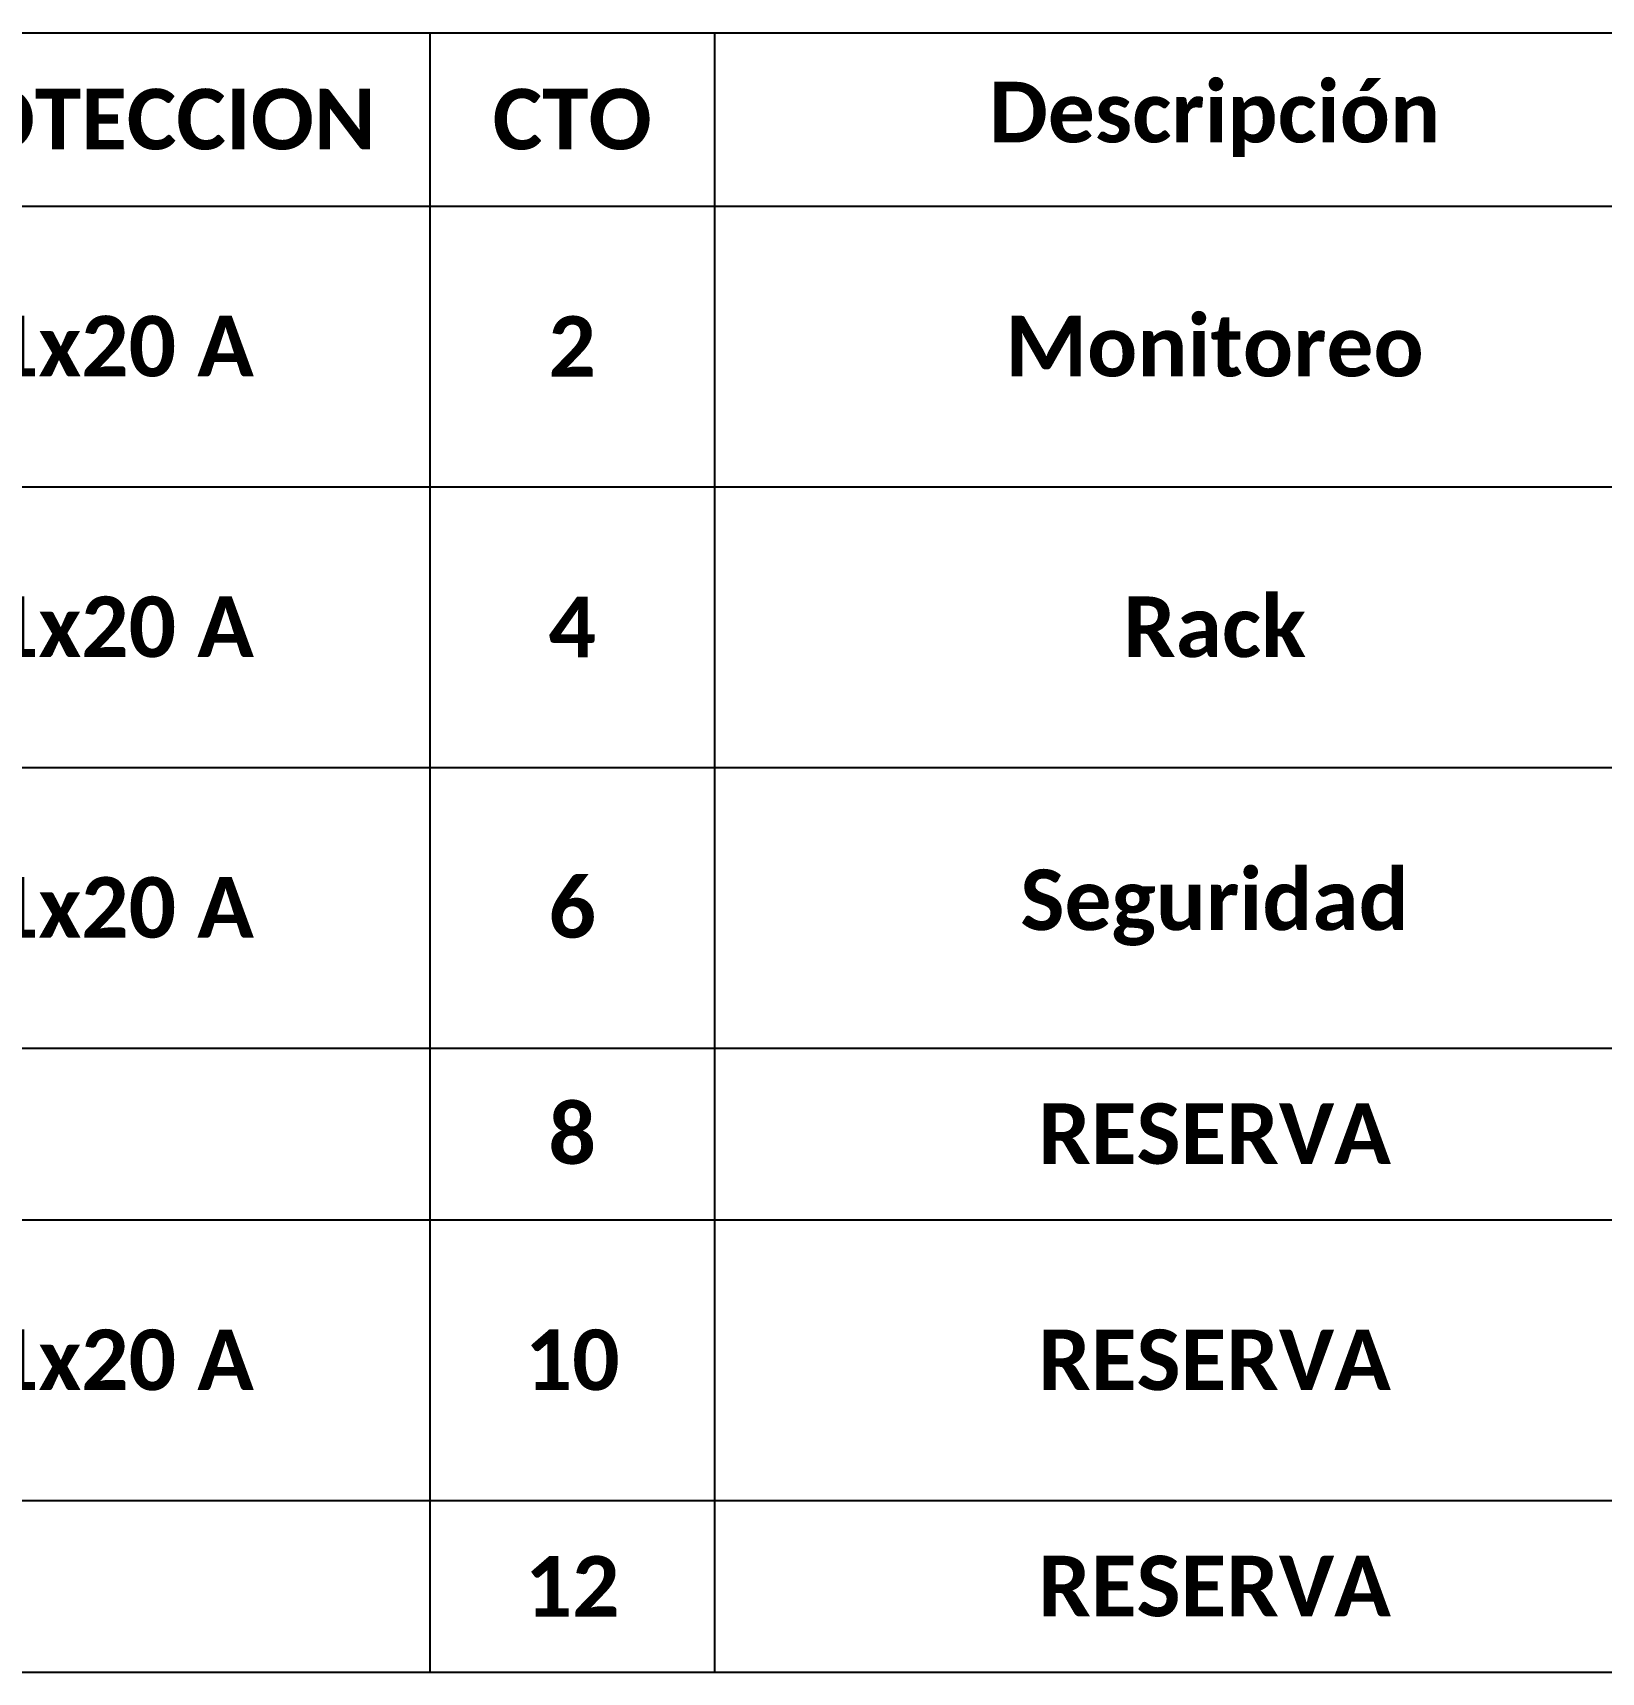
# Paper-space layout 'CUADRO DE CARGAS' of a CAD drawing. Header units: millimetres. Extents: x -541 to 452, y 214 to 916.
# Drawn here: x -360.3 to -269.2, y 295.2 to 390.5 of the extents above; entities that cross this region are included whole.
import ezdxf

# ---------------------------------------------------------------- set-up
doc = ezdxf.new("R2010")
doc.units = ezdxf.units.MM
doc.styles.get("Standard").update_dxf_attribs({"font": 'arial.ttf'})

# ---------------------------------------------------------------- blocks, each defined once
blk = doc.blocks.new('*T138')
at = {"linetype": 'ByBlock', "lineweight": -2, "transparency": 16777216}
for p, q in [((0, 0), (338.65, 0)), ((0, 0), (0, -105.243)), ((0, -9.981), (338.65, -9.981)), ((18.22, -9.981), (18.22, -105.243)), ((83.161, -9.981), (83.161, -105.243)), ((134.431, -9.981), (134.431, -105.243)), ((170.166, -9.981), (170.166, -105.243)), ((186.704, -9.981), (186.704, -105.243)), ((244.81, -9.981), (244.81, -105.243)), ((301.051, -9.981), (301.051, -105.243)), ((338.65, -9.981), (338.65, -105.243)), ((0, -20.054), (338.65, -20.054)), ((0, -36.36), (338.65, -36.36)), ((0, -52.667), (338.65, -52.667)), ((0, -68.974), (338.65, -68.974)), ((0, -78.955), (338.65, -78.955)), ((0, -95.262), (338.65, -95.262)), ((0, -105.243), (301.051, -105.243))]:
    blk.add_line(p, q, dxfattribs=at)
at = {"color": 0, "linetype": 'ByBlock', "lineweight": -2, "transparency": 16777216}
for p, q in [((338.65, 0), (338.65, -9.981)), ((301.051, -105.243), (338.65, -105.243))]:
    blk.add_line(p, q, dxfattribs=at)
at = {"color": 0, "transparency": 16777216, "char_height": 3.52277, "attachment_point": 5}
for s, insert, width in [('{\\fCalibri|b1|i0|c0;\\c0;TABLERO P4 REGULADO DE 12 CIRCUITOS 2 FASES - 4 HILOS   ', (169.325, -4.991), 333.36608), ('{\\fCalibri|b1|i0|c0;\\c0;CTO', (9.11, -15.017), 12.93626), ('{\\fCalibri|b1|i0|c0;\\c0;Descripción ', (50.691, -15.017), 59.65616), ('{\\fCalibri|b1|i0|c0;\\c0;Conductor', (108.796, -15.017), 45.98585), ('{\\fCalibri|b1|i0|c0;\\c0;PROTECCION', (152.299, -15.017), 30.45141), ('{\\fCalibri|b1|i0|c0;\\c0;CTO', (178.435, -15.017), 11.25388), ('{\\fCalibri|b1|i0|c0;\\c0;Descripción ', (215.757, -15.017), 52.82101), ('{\\fCalibri|b1|i0|c0;\\c0;Conductor', (272.93, -15.017), 50.95687), ('{\\fCalibri|b1|i0|c0;\\c0;PROTECCION', (319.85, -15.017), 32.31555), ('{\\fCalibri|b1|i0|c0;\\c0;1N°12(F)+1N°12(N)+1N°12(T)', (108.796, -28.207), 45.98585), ('{\\fCalibri|b1|i0|c0;\\c0;1N°12(F)+1N°12(N)+1N°12(T)', (272.93, -28.207), 50.95687), ('{\\fCalibri|b1|i0|c0;\\c0;1', (9.11, -28.207), 12.93626), ('{\\fCalibri|b1|i0|c0;\\c0;Intrucion', (50.691, -28.207), 59.65616), ('{\\fCalibri|b1|i0|c0;\\c0;1x20 A', (152.299, -28.207), 30.45141), ('{\\fCalibri|b1|i0|c0;\\c0;2', (178.435, -28.207), 11.25388), ('{\\fCalibri|b1|i0|c0;\\c0;Monitoreo', (215.757, -28.207), 52.82101), ('{\\fCalibri|b1|i0|c0;\\c0;1x20 A', (319.85, -28.207), 32.31555), ('{\\fCalibri|b1|i0|c0;\\c0;1N°12(F)+1N°12(N)+1N°12(T)', (108.796, -44.514), 45.98585), ('{\\fCalibri|b1|i0|c0;\\c0;1N°12(F)+1N°12(N)+1N°12(T)', (272.93, -44.514), 50.95687), ('{\\fCalibri|b1|i0|c0;\\c0;3', (9.11, -44.514), 12.93626), ('{\\fCalibri|b1|i0|c0;\\c0;Rack', (50.691, -44.514), 59.65616), ('{\\fCalibri|b1|i0|c0;\\c0;1x20 A', (152.299, -44.514), 30.45141), ('{\\fCalibri|b1|i0|c0;\\c0;4', (178.435, -44.514), 11.25388), ('{\\fCalibri|b1|i0|c0;\\c0;Rack', (215.757, -44.514), 52.82101), ('{\\fCalibri|b1|i0|c0;\\c0;1x20 A', (319.85, -44.514), 32.31555), ('{\\fCalibri|b1|i0|c0;\\c0;5', (9.11, -60.821), 12.93626), ('{\\fCalibri|b1|i0|c0;\\c0;Rci', (50.691, -60.821), 59.65616), ('{\\fCalibri|b1|i0|c0;\\c0;1N°12(F)+1N°12(N)+1N°12(T)', (108.796, -60.821), 45.98585), ('{\\fCalibri|b1|i0|c0;\\c0;1x20 A', (152.299, -60.821), 30.45141), ('{\\fCalibri|b1|i0|c0;\\c0;6', (178.435, -60.821), 11.25388), ('{\\fCalibri|b1|i0|c0;\\c0;Seguridad', (215.757, -60.821), 52.82101), ('{\\fCalibri|b1|i0|c0;\\c0;1N°12(F)+1N°12(N)+1N°12(T)', (272.93, -60.821), 50.95687), ('{\\fCalibri|b1|i0|c0;\\c0;1x20 A', (319.85, -60.821), 32.31555), ('{\\fCalibri|b1|i0|c0;\\c0;7', (9.11, -73.965), 12.93626), ('{\\fCalibri|b1|i0|c0;\\c0;RESERVA', (50.691, -73.965), 59.65616), ('{\\fCalibri|b1|i0|c0;\\c0;8', (178.435, -73.965), 11.25388), ('{\\fCalibri|b1|i0|c0;\\c0;RESERVA', (215.757, -73.965), 52.82101), ('{\\fCalibri|b1|i0|c0;\\c0;', (108.796, -73.965), 45.98585), ('{\\fCalibri|b1|i0|c0;\\c0;', (152.299, -73.965), 30.45141), ('{\\fCalibri|b1|i0|c0;\\c0;', (272.93, -73.965), 50.95687), ('{\\fCalibri|b1|i0|c0;\\c0;', (319.85, -73.965), 32.31555), ('{\\fCalibri|b1|i0|c0;\\c0;1N°12(F)+1N°12(N)+1N°12(T)', (108.796, -87.109), 45.98585), ('{\\fCalibri|b1|i0|c0;\\c0;9', (9.11, -87.109), 12.93626), ('{\\fCalibri|b1|i0|c0;\\c0;Control iluminacion', (50.691, -87.109), 59.65616), ('{\\fCalibri|b1|i0|c0;\\c0;1x20 A', (152.299, -87.109), 30.45141), ('{\\fCalibri|b1|i0|c0;\\c0;10', (178.435, -87.109), 11.25388), ('{\\fCalibri|b1|i0|c0;\\c0;RESERVA', (215.757, -87.109), 52.82101), ('{\\fCalibri|b1|i0|c0;\\c0;', (272.93, -87.109), 50.95687), ('{\\fCalibri|b1|i0|c0;\\c0;', (319.85, -87.109), 32.31555), ('{\\fCalibri|b1|i0|c0;\\c0;11', (9.11, -100.253), 12.93626), ('{\\fCalibri|b1|i0|c0;\\c0;RESERVA', (50.691, -100.253), 59.65616), ('{\\fCalibri|b1|i0|c0;\\c0;12', (178.435, -100.253), 11.25388), ('{\\fCalibri|b1|i0|c0;\\c0;RESERVA', (215.757, -100.253), 52.82101), ('{\\fCalibri|b1|i0|c0;\\c0;', (108.796, -100.253), 45.98585), ('{\\fCalibri|b1|i0|c0;\\c0;', (152.299, -100.253), 30.45141), ('{\\fCalibri|b1|i0|c0;\\c0;', (272.93, -100.253), 50.95687), ('{\\fCalibri|b1|i0|c0;\\c0;', (319.85, -100.253), 32.31555)]:
    blk.add_mtext(s, dxfattribs=dict(at, insert=insert, width=width))

psp = doc.layouts.new('CUADRO DE CARGAS')

# ---------------------------------------------------------------- block references
psp.add_blockref('*T138', (-507.437, 400.453))

doc.saveas('drawing.dxf')
